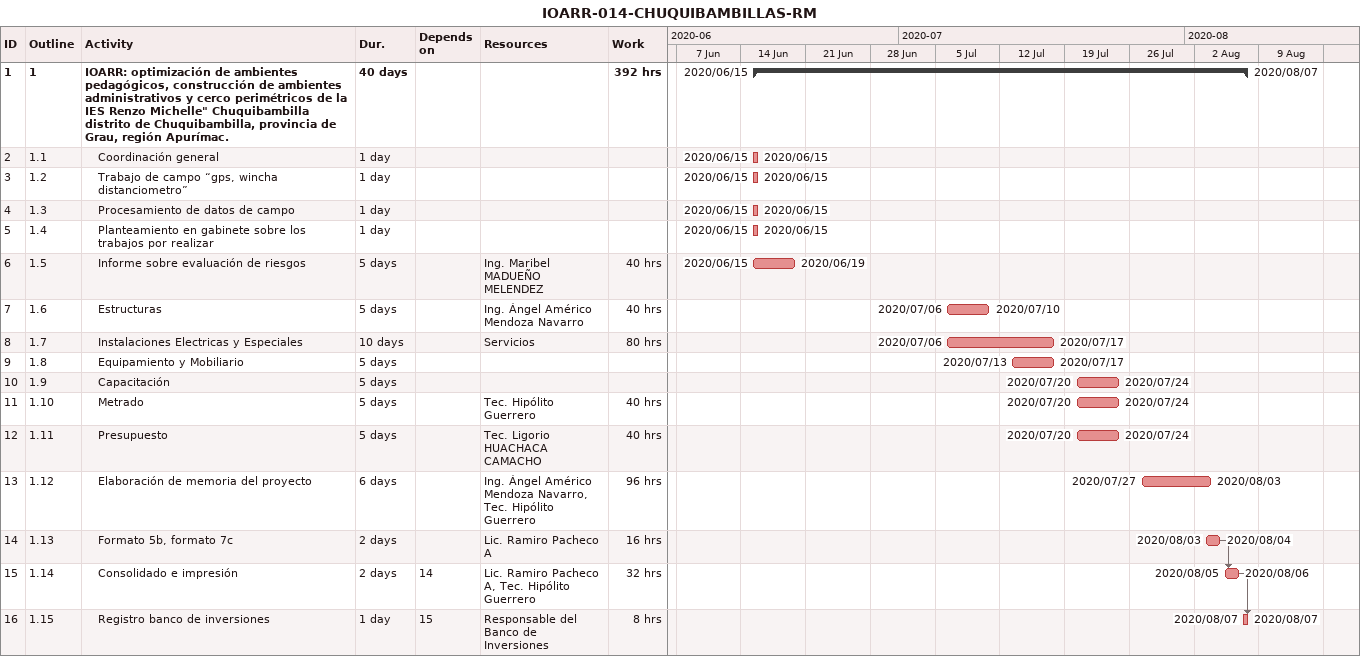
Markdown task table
IOARR-014-CHUQUIBAMBILLAS-RM

| ID | WBS | Task | Duration | Start | Finish | Predecessors | Resources | Work (h) |
|---|---|---|---|---|---|---|---|---|
| 1 | 1 | **IOARR: optimización de ambientes pedagógicos, construcción de ambientes administrativos y cerco perimétricos de la IES Renzo Michelle" Chuquibambilla distrito de Chuquibambilla, provincia de Grau, región Apurímac.** | 40d | 2020-06-15 | 2020-08-07 |  |  | 392 |
| 2 | 1.1 | Coordinación general | 1d | 2020-06-15 | 2020-06-15 |  |  |  |
| 3 | 1.2 | Trabajo de campo “gps, wincha distanciometro” | 1d | 2020-06-15 | 2020-06-15 |  |  |  |
| 4 | 1.3 | Procesamiento de datos de campo | 1d | 2020-06-15 | 2020-06-15 |  |  |  |
| 5 | 1.4 | Planteamiento en gabinete sobre los trabajos por realizar | 1d | 2020-06-15 | 2020-06-15 |  |  |  |
| 6 | 1.5 | Informe sobre evaluación de riesgos | 5d | 2020-06-15 | 2020-06-19 |  | Ing. Maribel MADUEÑO MELENDEZ | 40 |
| 7 | 1.6 | Estructuras | 5d | 2020-07-06 | 2020-07-10 |  | Ing. Ángel Américo Mendoza Navarro | 40 |
| 8 | 1.7 | Instalaciones Electricas y Especiales | 10d | 2020-07-06 | 2020-07-17 |  | Servicios | 80 |
| 9 | 1.8 | Equipamiento y Mobiliario | 5d | 2020-07-13 | 2020-07-17 |  |  |  |
| 10 | 1.9 | Capacitación | 5d | 2020-07-20 | 2020-07-24 |  |  |  |
| 11 | 1.10 | Metrado | 5d | 2020-07-20 | 2020-07-24 |  | Tec. Hipólito Guerrero | 40 |
| 12 | 1.11 | Presupuesto | 5d | 2020-07-20 | 2020-07-24 |  | Tec. Ligorio HUACHACA CAMACHO | 40 |
| 13 | 1.12 | Elaboración de memoria del proyecto | 6d | 2020-07-27 | 2020-08-03 |  | Ing. Ángel Américo Mendoza Navarro, Tec. Hipólito Guerrero | 96 |
| 14 | 1.13 | Formato 5b, formato 7c | 2d | 2020-08-03 | 2020-08-04 |  | Lic. Ramiro Pacheco A | 16 |
| 15 | 1.14 | Consolidado e impresión | 2d | 2020-08-05 | 2020-08-06 | 14 | Lic. Ramiro Pacheco A, Tec. Hipólito Guerrero | 32 |
| 16 | 1.15 | Registro banco de inversiones | 1d | 2020-08-07 | 2020-08-07 | 15 | Responsable del Banco de Inversiones | 8 |
